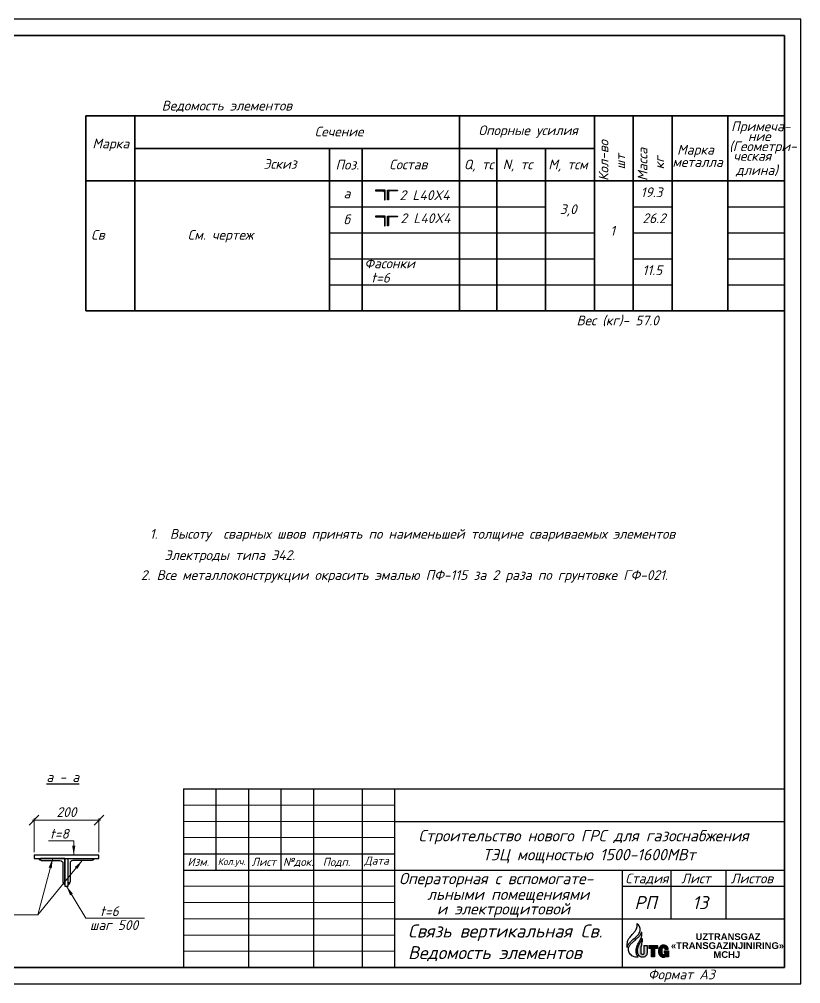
# Model space of a CAD drawing. Extents: x 108150 to 142535, y -18867 to -9422.
# Drawn here: x 139720.8 to 139961.3, y -16848.3 to -16551.3 of the extents above; entities that cross this region are included whole.
import ezdxf
from ezdxf.enums import TextEntityAlignment as Align

# ---------------------------------------------------------------- set-up
doc = ezdxf.new("R2010")
doc.units = 0
doc.header["$MEASUREMENT"] = 0
doc.header["$PDMODE"] = 32
doc.header["$PDSIZE"] = 0.6
doc.layers.add('12321', color=7, linetype='Continuous')
doc.layers.add('PDF2_Text', color=5, linetype='Continuous')
for name, color, linetype, lineweight in [('SNOVNOY', 3, 'Continuous', 70), ('Выносные', 8, 'Continuous', 15), ('осн', 3, 'Continuous', 70), ('Текст', 2, 'Continuous', 15)]:
    doc.layers.add(name, color=color, linetype=linetype, lineweight=lineweight)
doc.styles.add('ISO_1.0', font='isocpeur.ttf')
doc.styles.add('PDF Arial', font='arial.ttf')
doc.styles.add('ГОСТ -3', font='isocpeui.ttf', dxfattribs={"height": 3})
doc.styles.add('ГОСТ2.5', font='isocpeur.ttf', dxfattribs={"oblique": 15, "height": 2.5})
doc.dimstyles.new('FM10-ISO-3', dxfattribs={"dimtxt": 3, "dimasz": 3, "dimexe": 0.5, "dimexo": 1, "dimgap": 1, "dimtad": 1, "dimdec": 0, "dimlfac": 10, "dimdsep": 46, "dimtxsty": 'ISO_1.0', "dimblk": 'OBLIQUE', "dimcen": 3, "dimdle": 0.5, "dimclrd": 7, "dimclre": 7, "dimclrt": 7, "dimadec": 0, "dimazin": 0, "dimtfac": 1, "dimtdec": 0, "dimtmove": 0, "dimatfit": 3, "dimfxl": 1.25, "dimlwd": 15, "dimlwe": 15, "dimarcsym": 0})

# ---------------------------------------------------------------- blocks, each defined once
blk = doc.blocks.new('*U2672')
at = {"color": 0, "linetype": 'ByBlock', "lineweight": -2, "ltscale": 100}
blk.add_lwpolyline([(0, 0), (75, 0), (75, 3, 0.414214), (72, 6), (15, 6, -0.414214), (6, 15), (6, 72, 0.414214), (3, 75), (0, 75)], format="xyb", close=True, dxfattribs=at)
blk = doc.blocks.new('_Oblique')
at = {"color": 0, "linetype": 'ByBlock', "lineweight": -2}
blk.add_line((-0.5, -0.5), (0.5, 0.5), dxfattribs=at)
blk = doc.blocks.new('*D2922')
at = {"color": 7, "lineweight": 15, "ltscale": 0.1, "transparency": 16777216}
for p, q in [((139724.85, -16797.98), (139745.85, -16797.98)), ((139725.35, -16807.79), (139725.35, -16797.48)), ((139745.35, -16807.79), (139745.35, -16797.48))]:
    blk.add_line(p, q, dxfattribs=at)
at = {"layer": 'Defpoints', "color": 0, "lineweight": 0, "ltscale": 0.1, "transparency": 16777216}
for p in [(139745.35, -16797.98), (139725.35, -16808.79), (139745.35, -16808.79)]:
    blk.add_point(p, dxfattribs=at)
at = {"color": 7, "lineweight": 15, "ltscale": 0.1, "transparency": 16777216, "xscale": 3, "yscale": 3, "zscale": 3, "rotation": 180}
blk.add_blockref('_Oblique', (139725.35, -16797.98), dxfattribs=at)
at = {"color": 7, "lineweight": 15, "ltscale": 0.1, "transparency": 16777216, "xscale": 3, "yscale": 3, "zscale": 3}
blk.add_blockref('_Oblique', (139745.35, -16797.98), dxfattribs=at)
at = {"color": 7, "lineweight": 25, "ltscale": 0.1, "transparency": 16777216, "insert": (139735.35, -16795.48), "char_height": 3, "attachment_point": 5, "style": 'ГОСТ -3'}
blk.add_mtext('200', dxfattribs=at)

msp = doc.modelspace()

# ---------------------------------------------------------------- hatches: boundary and pattern name
at = {"lineweight": 25, "ltscale": 0.1}
h = msp.add_hatch(color=7, dxfattribs=at)
h.set_gradient(color1=(132, 132, 132), color2=(71, 71, 71), one_color=1, tint=0.28)
h.paths.add_polyline_path([(139727.349, -16810.091), (139727.349, -16809.791), (139726.6782, -16809.791, 0.55753652), (139727.649, -16810.391, -0.41421356)])
h = msp.add_hatch(color=7, dxfattribs=at)
h.set_gradient(color1=(132, 132, 132), color2=(71, 71, 71), one_color=1, tint=0.28)
h.paths.add_polyline_path([(139744.0199, -16809.791), (139743.349, -16809.791), (139743.349, -16810.091, -0.41421356), (139743.049, -16810.391, 0.55753652)])
h = msp.add_hatch(color=7, dxfattribs=at)
h.set_gradient(color1=(132, 132, 132), color2=(71, 71, 71), one_color=1, tint=0.28)
h.paths.add_polyline_path([(139734.849, -16817.291), (139734.549, -16817.291, -0.41421356), (139734.249, -16816.991, 0.11643382), (139734.1782, -16817.291, 0.41421356), (139734.849, -16817.9618)])
h = msp.add_hatch(color=7, dxfattribs=at)
h.set_gradient(color1=(132, 132, 132), color2=(71, 71, 71), one_color=1, tint=0.28)
h.paths.add_polyline_path([(139736.5199, -16817.291, 0.11643382), (139736.449, -16816.991, -0.41421356), (139736.149, -16817.291), (139735.849, -16817.291), (139735.849, -16817.9618, 0.41421356)])
at = {"layer": '12321', "lineweight": 25, "ltscale": 2}
h = msp.add_hatch(color=170, dxfattribs=at)
h.dxf.hatch_style = 1
edge = h.paths.add_edge_path()
edge.add_line((139914.0677, -16836.5667), (139913.1125, -16836.5667))
edge.add_line((139913.1125, -16836.5667), (139913.1125, -16838.7818))
edge.add_spline(control_points=[(139913.1125, -16838.7818), (139913.0996, -16838.8928), (139913.0794, -16839.0664), (139912.9137, -16839.2786), (139912.7011, -16839.3199), (139912.4852, -16839.3342), (139912.3294, -16839.2021), (139912.2367, -16839.0142), (139912.1981, -16838.7895), (139912.2024, -16838.4137), (139912.1851, -16837.9475), (139912.2252, -16837.432), (139912.2858, -16836.9256), (139912.4118, -16836.4451), (139912.4809, -16835.8408), (139912.6451, -16835.1804), (139912.6355, -16834.6603), (139912.6304, -16834.3834)], knot_values=[0, 0, 0, 0, 0.32175029, 0.50372886, 0.7413174, 0.93122956, 1.11213119, 1.29654799, 1.53988838, 1.77020295, 2.39711599, 2.90378622, 3.28253457, 3.88886889, 4.35336348, 5.06194669, 5.86905617, 5.86905617, 5.86905617, 5.86905617], degree=3, periodic=0)
edge.add_spline(control_points=[(139912.6304, -16834.3834), (139912.6207, -16834.4046), (139912.5177, -16834.6284), (139912.2721, -16835.1363), (139911.8672, -16835.8724), (139911.4653, -16836.6462), (139911.1182, -16837.4146), (139911.1055, -16837.9521), (139911.099, -16838.2275)], knot_values=[0, 0, 0, 0, 0.06833028, 0.72117683, 1.65163806, 2.52459263, 3.28438922, 4.0823675, 4.0823675, 4.0823675, 4.0823675], degree=3, periodic=0)
edge.add_spline(control_points=[(139911.099, -16838.2275), (139911.1027, -16838.302), (139911.117, -16838.5864), (139911.1732, -16839.0781), (139911.4393, -16839.6813), (139912.0277, -16840.0638), (139912.7016, -16840.1987), (139913.3649, -16840.0737), (139913.8554, -16839.6816), (139914.0378, -16839.1915), (139914.0596, -16838.886), (139914.0677, -16838.7731)], knot_values=[0, 0, 0, 0, 0.2184505, 0.83381126, 1.44661398, 2.07318585, 2.80467327, 3.4162574, 3.99187545, 4.55748986, 4.88904194, 4.88904194, 4.88904194, 4.88904194], degree=3, periodic=0)
edge.add_line((139914.0677, -16838.7731), (139914.0677, -16836.5667))
h = msp.add_hatch(color=170, dxfattribs=at)
h.dxf.hatch_style = 1
h.paths.add_polyline_path([(139916.3768, -16837.4906), (139917.269, -16837.4906), (139917.269, -16836.5667), (139914.5657, -16836.5667), (139914.5657, -16837.4906), (139915.4047, -16837.4906), (139915.4047, -16840.0477), (139916.3768, -16840.0477)])
h = msp.add_hatch(color=170, dxfattribs=at)
h.dxf.hatch_style = 1
edge = h.paths.add_edge_path()
edge.add_spline(control_points=[(139920.5558, -16837.7794), (139920.5518, -16837.6935), (139920.5436, -16837.5146), (139920.464, -16837.2443), (139920.3229, -16836.9938), (139920.1528, -16836.8301), (139919.9883, -16836.7138), (139919.8424, -16836.6181), (139919.6401, -16836.5621), (139919.4171, -16836.5021), (139919.1085, -16836.5039), (139918.7209, -16836.4868), (139918.2637, -16836.6508), (139917.9206, -16837.0498), (139917.7012, -16837.5077), (139917.5873, -16838.1072), (139917.5683, -16838.66), (139917.6939, -16839.1596), (139917.9015, -16839.497), (139918.1459, -16839.8775), (139918.5178, -16840.0707), (139918.8389, -16840.1614), (139919.0751, -16840.1896), (139919.3127, -16840.1729), (139919.5284, -16840.0883), (139919.7067, -16839.9715), (139919.8286, -16839.892), (139919.8783, -16839.8595)], knot_values=[0, 0, 0, 0, 0.25111067, 0.5227896, 0.81665353, 1.0828984, 1.20521301, 1.40771753, 1.58789185, 1.81639069, 2.08087123, 2.48608788, 2.94981708, 3.44112246, 3.985778, 4.42046793, 5.22027539, 5.58514014, 5.90745935, 6.37746939, 6.88525477, 7.08490717, 7.35582828, 7.57743803, 7.77434882, 8.02634128, 8.20040993, 8.20040993, 8.20040993, 8.20040993], degree=3, periodic=0)
edge.add_line((139919.8783, -16839.8595), (139919.8783, -16840.0407))
edge.add_line((139919.8783, -16840.0407), (139920.6031, -16840.0407))
edge.add_line((139920.6031, -16840.0407), (139920.6031, -16838.1942))
edge.add_line((139920.6031, -16838.1942), (139919.2983, -16838.1942))
edge.add_line((139919.2983, -16838.1942), (139919.2983, -16838.8632))
edge.add_line((139919.2983, -16838.8632), (139919.7029, -16838.8632))
edge.add_spline(control_points=[(139919.7029, -16838.8632), (139919.7073, -16838.9276), (139919.7159, -16839.0561), (139919.6097, -16839.2201), (139919.4314, -16839.3347), (139919.2137, -16839.3274), (139918.9608, -16839.3339), (139918.7201, -16839.1801), (139918.5966, -16838.8892), (139918.5474, -16838.5619), (139918.561, -16838.2051), (139918.5608, -16837.8913), (139918.6048, -16837.624), (139918.7308, -16837.4216), (139918.9649, -16837.2958), (139919.2341, -16837.2903), (139919.4782, -16837.3993), (139919.6423, -16837.5755), (139919.6456, -16837.723), (139919.6468, -16837.7794)], knot_values=[0, 0, 0, 0, 0.18476977, 0.36821541, 0.54027769, 0.78268383, 0.98616211, 1.27703997, 1.54700192, 1.88874392, 2.2406241, 2.58982635, 2.80813824, 3.0254609, 3.2613069, 3.55693344, 3.77661183, 4.03780399, 4.19947695, 4.19947695, 4.19947695, 4.19947695], degree=3, periodic=0)
edge.add_line((139919.6468, -16837.7794), (139920.5558, -16837.7794))

# ---------------------------------------------------------------- linework, layer by layer
at = {"color": 7, "lineweight": 35}
for p, q in [((139741.3475, -16581.1137, -754.4947), (139741.3475, -16641.1137, -754.4947)), ((139741.3475, -16641.1137, -754.4947), (139741.3475, -16581.1137, -754.4947)), ((139756.3475, -16581.1137, -754.4947), (139756.3475, -16641.1137, -754.4947)), ((139856.3475, -16581.1137, -754.4947), (139856.3475, -16641.1137, -754.4947)), ((139897.8259, -16581.1137, -754.4947), (139897.8259, -16641.1137, -754.4947)), ((139909.8259, -16581.1137, -754.4947), (139909.8259, -16641.1137, -754.4947)), ((139921.8259, -16581.1137, -754.4947), (139921.8259, -16641.1137, -754.4947)), ((139938.9435, -16581.1137, -754.4947), (139938.9435, -16641.1137, -754.4947)), ((139756.3475, -16591.1137, -754.4947), (139897.8259, -16591.1137, -754.4947)), ((139816.3475, -16591.1137, -754.4947), (139816.3475, -16641.1137, -754.4947)), ((139826.3475, -16591.1137, -754.4947), (139826.3475, -16641.1137, -754.4947)), ((139867.8259, -16591.1137, -754.4947), (139867.8259, -16641.1137, -754.4947)), ((139882.8259, -16591.1137, -754.4947), (139882.8259, -16641.1137, -754.4947)), ((139741.3475, -16641.1137, -754.4947), (139897.8259, -16641.1137, -754.4947)), ((139741.3475, -16641.1137, -754.4947), (139956.3475, -16641.1137, -754.4947)), ((139741.3475, -16641.1137, -754.4947), (139956.3475, -16641.1137, -754.4947)), ((139741.3475, -16641.1137, -754.4947), (139956.3475, -16641.1137, -754.4947)), ((139741.3475, -16641.1137, -754.4947), (139956.3475, -16641.1137, -754.4947)), ((139741.3475, -16641.1137, -754.4947), (139956.3475, -16641.1137, -754.4947)), ((139741.3475, -16641.1137, -754.4947), (139956.3475, -16641.1137, -754.4947)), ((139741.3475, -16641.1137, -754.4947), (139897.8259, -16641.1137, -754.4947)), ((139741.3475, -16641.1137, -754.4947), (139956.3475, -16641.1137, -754.4947))]:
    msp.add_line(p, q, dxfattribs=at)
at = {"color": 7, "lineweight": 25}
for p, q in [((139741.3475, -16581.1137, -754.4947), (139956.3475, -16581.1137, -754.4947)), ((139771.3475, -16581.1137, -754.4947), (139956.3475, -16581.1137, -754.4947)), ((139956.3475, -16581.1137, -754.4947), (139956.3475, -16641.1137, -754.4947)), ((139741.3475, -16601.1137, -754.4947), (139956.3475, -16601.1137, -754.4947)), ((139897.8259, -16601.1137, -754.4947), (139897.8259, -16633.1137, -754.4947)), ((139816.3475, -16609.1137, -754.4947), (139882.8259, -16609.1137, -754.4947)), ((139909.8259, -16609.1137, -754.4947), (139921.8259, -16609.1137, -754.4947)), ((139938.9435, -16609.1137, -754.4947), (139956.3475, -16609.1137, -754.4947)), ((139816.3475, -16617.1137, -754.4947), (139897.8259, -16617.1137, -754.4947)), ((139909.8259, -16617.1137, -754.4947), (139921.8259, -16617.1137, -754.4947)), ((139938.9435, -16617.1137, -754.4947), (139956.3475, -16617.1137, -754.4947)), ((139816.3475, -16625.1137, -754.4947), (139897.8259, -16625.1137, -754.4947)), ((139909.8259, -16625.1137, -754.4947), (139921.8259, -16625.1137, -754.4947)), ((139938.9435, -16625.1137, -754.4947), (139956.3475, -16625.1137, -754.4947)), ((139816.3475, -16633.1137, -754.4947), (139909.8259, -16633.1137, -754.4947)), ((139909.8259, -16633.1137, -754.4947), (139921.8259, -16633.1137, -754.4947)), ((139938.9435, -16633.1137, -754.4947), (139956.3475, -16633.1137, -754.4947))]:
    msp.add_line(p, q, dxfattribs=at)
at = {"color": 7, "lineweight": 30, "ltscale": 100}
for p, q in [((139771.3475, -16788.334, -754.4947), (139956.3475, -16788.334, -754.4947)), ((139771.3475, -16788.334, -754.4947), (139771.3475, -16843.334, -754.4947)), ((139781.3475, -16788.334, -754.4947), (139781.3475, -16813.334, -754.4947)), ((139791.3475, -16788.334, -754.4947), (139791.3475, -16843.334, -754.4947)), ((139801.3475, -16788.334, -754.4947), (139801.3475, -16813.334, -754.4947)), ((139811.3475, -16788.334, -754.4947), (139811.3475, -16843.334, -754.4947)), ((139826.3475, -16788.334, -754.4947), (139826.3475, -16843.334, -754.4947)), ((139836.3475, -16788.334, -754.4947), (139836.3475, -16843.334, -754.4947)), ((139836.3475, -16798.334, -754.4947), (139956.3475, -16798.334, -754.4947)), ((139771.3475, -16808.334, -754.4947), (139836.3475, -16808.334, -754.4947)), ((139771.3475, -16813.334, -754.4947), (139836.3475, -16813.334, -754.4947)), ((139836.3475, -16813.334, -754.4947), (139956.3475, -16813.334, -754.4947)), ((139906.3475, -16813.334, -754.4947), (139906.3475, -16843.334, -754.4947)), ((139921.3475, -16813.334, -754.4947), (139921.3475, -16828.334, -754.4947)), ((139938.3475, -16813.334, -754.4947), (139938.3475, -16828.334, -754.4947)), ((139906.3475, -16818.334, -754.4947), (139956.3475, -16818.334, -754.4947)), ((139836.3475, -16828.334, -754.4947), (139956.3475, -16828.334, -754.4947))]:
    msp.add_line(p, q, dxfattribs=at)
at = {"color": 7, "lineweight": 25, "elevation": -754.4947}
msp.add_lwpolyline([(139541.3475, -16848.334), (139961.3475, -16848.334), (139961.3475, -16551.334), (139541.3475, -16551.334)], close=True, dxfattribs=at)
at = {"color": 7, "lineweight": 35, "elevation": -754.4947}
for points in [[(139561.3475, -16843.334), (139956.3475, -16843.334), (139956.3475, -16556.334), (139561.3475, -16556.334)], [(139741.3475, -16601.1137), (139956.3475, -16601.1137), (139956.3475, -16641.1137), (139741.3475, -16641.1137)]]:
    msp.add_lwpolyline(points, close=True, dxfattribs=at)
msp.add_lwpolyline([(139741.3475, -16641.1137), (139741.3475, -16581.1137), (139956.3475, -16581.1137), (139956.3475, -16641.1137)], dxfattribs=at)
at = {"color": 7, "lineweight": 25, "ltscale": 0.1, "elevation": -754.4947}
msp.add_lwpolyline([(139725.349, -16809.791), (139745.349, -16809.791), (139745.349, -16808.791), (139725.349, -16808.791)], close=True, dxfattribs=at)
msp.add_lwpolyline([(139734.849, -16809.791), (139734.849, -16818.291), (139735.849, -16818.291), (139735.849, -16809.791)], dxfattribs=at)
at = {"layer": '12321', "color": 170, "lineweight": 25, "ltscale": 2}
for p, q in [((139913.1125, -16836.5667, -754.4947), (139914.0677, -16836.5667, -754.4947)), ((139913.1125, -16836.5667, -754.4947), (139913.1125, -16838.7818, -754.4947)), ((139914.0677, -16836.5667, -754.4947), (139914.0677, -16838.7731, -754.4947)), ((139914.5657, -16836.5667, -754.4947), (139917.269, -16836.5667, -754.4947)), ((139914.5657, -16836.5667, -754.4947), (139914.5657, -16837.4906, -754.4947)), ((139917.269, -16836.5667, -754.4947), (139917.269, -16837.4906, -754.4947)), ((139915.4047, -16837.4906, -754.4947), (139914.5657, -16837.4906, -754.4947)), ((139915.4047, -16840.0477, -754.4947), (139915.4047, -16837.4906, -754.4947)), ((139917.269, -16837.4906, -754.4947), (139916.3768, -16837.4906, -754.4947)), ((139916.3768, -16837.4906, -754.4947), (139916.3768, -16840.0477, -754.4947)), ((139919.2983, -16838.1942, -754.4947), (139920.6031, -16838.1942, -754.4947)), ((139919.2983, -16838.1942, -754.4947), (139919.2983, -16838.8632, -754.4947)), ((139919.2983, -16838.8632, -754.4947), (139919.7029, -16838.8632, -754.4947)), ((139920.5558, -16837.7794, -754.4947), (139919.6468, -16837.7794, -754.4947)), ((139919.8783, -16840.0407, -754.4947), (139919.8783, -16839.8595, -754.4947)), ((139920.6031, -16838.1942, -754.4947), (139920.6031, -16840.0407, -754.4947)), ((139916.3768, -16840.0477, -754.4947), (139915.4047, -16840.0477, -754.4947)), ((139920.6031, -16840.0407, -754.4947), (139919.8783, -16840.0407, -754.4947))]:
    msp.add_line(p, q, dxfattribs=at)
at = {"layer": '12321', "color": 150, "lineweight": 25, "ltscale": 2}
for points in [[(139907.9472, -16837.2282, -754.4947), (139907.8814, -16836.4745, -754.4947), (139908.003, -16835.6167, -754.4947), (139908.1517, -16834.9885, -754.4947), (139908.6248, -16834.2455, -754.4947), (139909.4633, -16833.2099, -754.4947), (139910.0311, -16832.5539, -754.4947), (139910.3825, -16832.1148, -754.4947), (139910.619, -16831.7636, -754.4947), (139910.9135, -16831.1127, -754.4947), (139910.9937, -16830.8002, -754.4947), (139911.0522, -16830.3484, -754.4947), (139911.0571, -16830.0056, -754.4947), (139911.0433, -16829.822, -754.4947)], [(139907.9472, -16837.2282, -754.4947), (139908.1165, -16836.5979, -754.4947), (139908.4339, -16836.0987, -754.4947), (139908.9756, -16835.4727, -754.4947), (139909.8173, -16834.6584, -754.4947), (139910.3791, -16834.1578, -754.4947), (139910.9747, -16833.6369, -754.4947), (139911.4954, -16833.0332, -754.4947), (139911.767, -16832.4451, -754.4947), (139911.8836, -16832.0595, -754.4947), (139911.906, -16831.2823, -754.4947), (139911.7196, -16830.7212, -754.4947), (139911.4398, -16830.2512, -754.4947), (139911.1794, -16829.9814, -754.4947), (139911.0433, -16829.822, -754.4947)]]:
    msp.add_spline(points, degree=3, dxfattribs=at)
at = {"layer": '12321', "color": 82, "lineweight": 25, "ltscale": 2, "true_color": 0x41c20a}
for points in [[(139911.3352, -16840.1394, -754.4947), (139910.4767, -16840.1426, -754.4947), (139909.7177, -16839.9012, -754.4947), (139909.1166, -16839.4906, -754.4947), (139908.6372, -16838.8846, -754.4947), (139908.5396, -16838.7026, -754.4947), (139908.3363, -16838.1054, -754.4947), (139908.3114, -16837.504, -754.4947), (139908.4384, -16837.0386, -754.4947), (139908.932, -16836.2593, -754.4947), (139909.6644, -16835.5437, -754.4947), (139910.617, -16834.6626, -754.4947), (139911.4337, -16833.9594, -754.4947), (139911.7763, -16833.5632, -754.4947), (139912.1714, -16832.9475, -754.4947), (139912.2818, -16832.6263, -754.4947), (139912.3454, -16832.3281, -754.4947)], [(139911.3352, -16840.1394, -754.4947), (139910.854, -16839.333, -754.4947), (139910.7048, -16838.703, -754.4947), (139910.7386, -16837.7339, -754.4947), (139910.901, -16836.9819, -754.4947), (139911.1185, -16836.3653, -754.4947), (139911.6601, -16835.4087, -754.4947), (139911.9522, -16834.8599, -754.4947), (139912.2691, -16834.1884, -754.4947), (139912.3703, -16833.8046, -754.4947), (139912.4307, -16833.335, -754.4947), (139912.4546, -16832.93, -754.4947), (139912.4271, -16832.6037, -754.4947), (139912.3454, -16832.3281, -754.4947)]]:
    msp.add_spline(points, degree=3, dxfattribs=at)
at = {"layer": '12321', "color": 170, "lineweight": 25, "ltscale": 2}
for points in [[(139911.099, -16838.2275, -754.4947), (139911.1736, -16837.4132, -754.4947), (139911.4541, -16836.687, -754.4947), (139911.8616, -16835.8907, -754.4947), (139912.309, -16835.0488, -754.4947), (139912.6011, -16834.447, -754.4947), (139912.6304, -16834.3834, -754.4947)], [(139913.1125, -16838.7818, -754.4947), (139913.0361, -16839.1026, -754.4947), (139912.9163, -16839.2454, -754.4947), (139912.6837, -16839.3173, -754.4947), (139912.4893, -16839.309, -754.4947), (139912.3419, -16839.1966, -754.4947), (139912.2531, -16839.0298, -754.4947), (139912.2052, -16838.7851, -754.4947), (139912.1998, -16838.5491, -754.4947), (139912.1972, -16837.9068, -754.4947), (139912.2327, -16837.3888, -754.4947), (139912.2833, -16837.004, -754.4947), (139912.4076, -16836.3953, -754.4947), (139912.4795, -16835.9248, -754.4947), (139912.6073, -16835.2101, -754.4947), (139912.6304, -16834.3834, -754.4947)], [(139920.5558, -16837.7794, -754.4947), (139920.534, -16837.523, -754.4947), (139920.4567, -16837.2556, -754.4947), (139920.3059, -16836.9949, -754.4947), (139920.1116, -16836.8034, -754.4947), (139920.0101, -16836.7299, -754.4947), (139919.8315, -16836.6244, -754.4947), (139919.6561, -16836.5667, -754.4947), (139919.4277, -16836.5149, -754.4947), (139919.157, -16836.5018, -754.4947), (139918.742, -16836.5133, -754.4947), (139918.2971, -16836.6803, -754.4947), (139917.9514, -16837.0462, -754.4947), (139917.7106, -16837.5497, -754.4947), (139917.6187, -16837.9855, -754.4947), (139917.6161, -16838.805, -754.4947), (139917.7159, -16839.1653, -754.4947), (139917.8761, -16839.4541, -754.4947), (139918.1677, -16839.8374, -754.4947), (139918.6196, -16840.0953, -754.4947), (139918.8166, -16840.1504, -754.4947), (139919.0925, -16840.1819, -754.4947), (139919.3185, -16840.1603, -754.4947), (139919.5076, -16840.0899, -754.4947), (139919.729, -16839.957, -754.4947), (139919.8783, -16839.8595, -754.4947)], [(139914.0677, -16838.7731, -754.4947), (139914.0313, -16839.1109, -754.4947), (139913.8129, -16839.6477, -754.4947), (139913.3566, -16840.0214, -754.4947), (139912.744, -16840.1537, -754.4947), (139912.009, -16840.0071, -754.4947), (139911.4843, -16839.6371, -754.4947), (139911.2055, -16839.0745, -754.4947), (139911.1114, -16838.451, -754.4947), (139911.099, -16838.2275, -754.4947)], [(139919.6468, -16837.7794, -754.4947), (139919.6278, -16837.6148, -754.4947), (139919.4592, -16837.4069, -754.4947), (139919.2538, -16837.3148, -754.4947), (139918.951, -16837.3227, -754.4947), (139918.7404, -16837.4411, -754.4947), (139918.6192, -16837.628, -754.4947), (139918.5729, -16837.8468, -754.4947), (139918.5587, -16838.2043, -754.4947), (139918.5587, -16838.5649, -754.4947), (139918.6166, -16838.9102, -754.4947), (139918.7404, -16839.1576, -754.4947), (139918.9932, -16839.3155, -754.4947), (139919.2012, -16839.3296, -754.4947), (139919.4485, -16839.3067, -754.4947), (139919.5979, -16839.213, -754.4947), (139919.6955, -16839.0524, -754.4947), (139919.7029, -16838.8632, -754.4947)]]:
    msp.add_spline(points, degree=3, dxfattribs=at)
at = {"layer": 'Выносные', "color": 7}
for p, q in [((139771.3475, -16793.334, -754.4947), (139836.3475, -16793.334, -754.4947)), ((139771.3475, -16798.334, -754.4947), (139836.3475, -16798.334, -754.4947)), ((139771.3475, -16803.334, -754.4947), (139836.3475, -16803.334, -754.4947)), ((139771.3475, -16818.334, -754.4947), (139836.3475, -16818.334, -754.4947)), ((139771.3475, -16823.334, -754.4947), (139836.3475, -16823.334, -754.4947)), ((139771.3475, -16828.334, -754.4947), (139836.3475, -16828.334, -754.4947)), ((139771.3475, -16833.334, -754.4947), (139836.3475, -16833.334, -754.4947)), ((139771.3475, -16838.334, -754.4947), (139836.3475, -16838.334, -754.4947))]:
    msp.add_line(p, q, dxfattribs=at)

# ---------------------------------------------------------------- block references
at = {"color": 7, "lineweight": 25, "ltscale": 0.5, "yscale": 0.04000000000814907, "rotation": 180}
for p, xscale, zscale in [((139833.4311, -16603.9587, -754.4947), 0.04000000000814907, 0.04000000000814907), ((139834.1937, -16603.9587, -754.4947), -0.04000000000814907, 0.04), ((139833.4311, -16611.9587, -754.4947), 0.04000000000814907, 0.04000000000814907), ((139834.1937, -16611.9587, -754.4947), -0.04000000000814907, 0.04)]:
    msp.add_blockref('*U2672', p, dxfattribs=dict(at, xscale=xscale, zscale=zscale))
at = {"color": 7, "lineweight": 25, "ltscale": 0.1, "yscale": 0.1, "zscale": 0.1, "rotation": 180}
for p, xscale in [((139734.849, -16809.791, -754.4947), 0.1), ((139735.849, -16809.791, -754.4947), -0.1)]:
    msp.add_blockref('*U2672', p, dxfattribs=dict(at, xscale=xscale))

# ---------------------------------------------------------------- texts
at = {"color": 7, "lineweight": 25, "style": 'ГОСТ -3'}
for s, p in [('Ведомость элементов', (139764.6445, -16579.4271, -754.4947)), ('Сечение', (139811.7706, -16587.4088, -754.4947)), ('Опорные усилия', (139862.1546, -16587.0209, -754.4947)), ('Примеча-', (139939.9118, -16585.7913, -754.4947)), ('ние', (139945.1115, -16588.8435, -754.4947)), ('Марка', (139743.319, -16591.1025, -754.4947)), ('Марка', (139923.3001, -16593.0056, -754.4947)), ('(Геометри-', (139939.3345, -16591.9369, -754.4947)), ('ческая', (139940.5998, -16594.9199, -754.4947)), ('Эскиз', (139795.9814, -16597.3742, -754.4947)), ('Поз.', (139818.154, -16597.6164, -754.4947)), ('Состав', (139834.7028, -16597.5337, -754.4947)), ('Q, тс', (139857.6479, -16597.5381, -754.4947)), ('N, тс', (139869.6116, -16597.5095, -754.4947)), ('М, тсм', (139883.6594, -16597.5381, -754.4947)), ('металла', (139921.869, -16596.788, -754.4947)), ('длина)', (139941.4123, -16599.2881, -754.4947)), ('а', (139820.6344, -16606.4572, -754.4947)), ('2 L40X4', (139837.8788, -16607.0083, -754.4947)), ('2 L40X4', (139838.1716, -16614.1039, -754.4947)), ('3,0', (139887.2143, -16611.322, -754.4947)), ('б', (139820.6344, -16614.4572, -754.4947)), ('Cв', (139742.8337, -16619.2202, -754.4947)), ('См. чертеж', (139772.6605, -16619.2202, -754.4947)), ('1', (139902.7013, -16617.9317, -754.4947)), ('Фасонки', (139827.0373, -16628.0084, -754.4947)), ('t=6', (139829.159, -16632.4087, -754.4947)), ('t=6', (139745.693, -16827.5093, -754.4947))]:
    msp.add_text(s, height=3, dxfattribs=at).set_placement(p)
for s, rotation, p in [('Кол-во', 90, (139902.1764, -16601.1137, -754.4947)), ('шт', 90, (139907.3099, -16597.5477, -754.4947)), ('Масса', 90, (139914.1764, -16601.1137, -754.4947)), ('кг', 90, (139919.3099, -16597.5477, -754.4947)), ('19.3', 359.984394, (139912.084, -16606.1077, -754.4947)), ('26.2', 359.984394, (139912.6368, -16614.1077, -754.4947)), ('11.5', 359.984394, (139912.6368, -16630.1077, -754.4947))]:
    msp.add_text(s, height=3, rotation=rotation, dxfattribs=at).set_placement(p)
at = {"color": 7, "style": 'ГОСТ -3'}
msp.add_text('Вес (кг)- 57.0', height=3, dxfattribs=at).set_placement((139892.3479, -16645.5795, -754.4947))
at = {"color": 7, "lineweight": -3, "style": 'ГОСТ -3'}
for s, p in [('1.  Высоту  сварных швов принять по наименьшей толщине свариваемых элементов', (139841.8388, -16709.811, -754.4947)), ('Электроды типа Э42.', (139785.6299, -16716.3434, -754.4947))]:
    msp.add_text(s, height=3, dxfattribs=at).set_placement(p, align=Align.MIDDLE_CENTER)
msp.add_text('2. Все металлоконструкции окрасить эмалью ПФ-115 за 2 раза по грунтовке ГФ-021.', height=3, dxfattribs=at).set_placement((139758.2445, -16723.9878, -754.4947))
at = {"color": 7, "lineweight": 25, "style": 'ГОСТ -3'}
msp.add_text('%%uа - а', height=3, dxfattribs=at).set_placement((139734.1989, -16786.1965, -754.4947), align=Align.CENTER)
at = {"color": 7, "lineweight": 20, "style": 'ГОСТ -3'}
for s, p in [('t=8', (139730.2546, -16803.652, -754.4947)), ('шаг 500', (139742.5484, -16831.7811, -754.4947))]:
    msp.add_text(s, height=3, dxfattribs=at).set_placement(p)
at = {"color": 2, "lineweight": 25, "insert": (139840.4787, -16830.1041, -754.4947), "char_height": 4, "width": 68.066198, "attachment_point": 1, "style": 'ГОСТ -3'}
msp.add_mtext('Связь вертикальная Cв. \\PВедомость элементов', dxfattribs=at)
at = {"layer": 'PDF2_Text', "lineweight": 25, "char_height": 2.07708, "attachment_point": 7, "style": 'PDF Arial'}
for s, insert in [('{\\fArial|b1|i0|c204|p34;UZTRANSGAZ}', (139928.996, -16834.9105, -754.4947)), ('{\\fArial|b1|i0|c204|p34;«TRANSGAZINJINIRING»}', (139921.3977, -16837.6662, -754.4947)), ('{\\fArial|b1|i0|c204|p34;MCHJ}', (139934.4953, -16840.4219, -754.4947))]:
    msp.add_mtext(s, dxfattribs=dict(at, insert=insert))
at = {"layer": 'SNOVNOY', "color": 3, "insert": (139843.5816, -16800.994, -754.4947), "char_height": 3.5, "width": 108.046652, "attachment_point": 1}
msp.add_mtext('\\pi0.10079;{\\fISOCPEUR|b0|i1|c204|p34;Строительство нового ГРС для газоснабжения \\P\\pi19.88905;ТЭЦ мощностью 1500-1600МВт}', dxfattribs=at)
at = {"layer": 'осн', "color": 2, "attachment_point": 1}
for s, insert, char_height, width in [('{\\fISOCPEUR|b0|i1|c204|p34;\\H1.167x;\\W1;Изм.}', (139772.6125, -16809.5595, -754.4947), 2.1384, 8.867642), ('{\\fISOCPEUR|b0|i1|c204|p34;\\H1.167x;\\W1;Кол.уч.}', (139781.8969, -16809.6486, -754.4947), 1.828332, 10.067026), ('{\\fISOCPEUR|b0|i1|c204|p34;\\H1.167x;\\W1;Лист}', (139792.3447, -16809.5595, -754.4947), 2.1384, 8.967948), ('{\\fISOCPEUR|b0|i1|c204|p34;\\H1.167x;\\W1;№док.}', (139801.9925, -16809.5595, -754.4947), 2.1384, 10.82739), ('{\\fISOCPEUR|b0|i1|c204|p34;\\H1.167x;\\W1;Подп.}', (139814.2339, -16809.5595, -754.4947), 2.1384, 12.497236), ('{\\fISOCPEUR|b0|i1|c204|p34;\\H1.167x;\\W1;Дата}', (139827.0499, -16809.1902, -754.4947), 2.1384, 12.787965), ('{\\fISOCPEUR|b0|i1|c204|p34;\\W1;Стадия}', (139907.3593, -16814.4084, -754.4947), 3, 14.081712), ('{\\fISOCPEUR|b0|i1|c204|p34;\\W1;Лист}', (139924.5834, -16814.4084, -754.4947), 3, 14.081712), ('{\\fISOCPEUR|b0|i1|c204|p34;\\W1;Листов}', (139939.8259, -16814.4084, -754.4947), 3, 14.081712)]:
    msp.add_mtext(s, dxfattribs=dict(at, insert=insert, char_height=char_height, width=width))
at = {"layer": 'Текст', "color": 2, "attachment_point": 1, "style": 'ГОСТ2.5'}
for s, insert, char_height, width in [('Операторная с вспомогате-', (139837.7166, -16814.2008, -754.4947), 3.5, 68.50384), ('льными помещениями ', (139846.3913, -16819.0285, -754.4947), 3.5, 68.875124), ('РП', (139910.1686, -16821.3606, -754.4947), 4, 8.161037), ('13', (139928.0038, -16821.3606, -754.4947), 4, 8.161037), ('и электрощитовой', (139849.3575, -16823.5111, -754.4947), 3.5, 68.800878)]:
    msp.add_mtext(s, dxfattribs=dict(at, insert=insert, char_height=char_height, width=width))
at = {"layer": 'Текст', "color": 7, "insert": (139914.3665, -16843.9728, -754.4947), "char_height": 3, "width": 33.544274, "attachment_point": 1, "style": 'ГОСТ2.5'}
msp.add_mtext('Формат А3', dxfattribs=at)

# ---------------------------------------------------------------- dimensions: what is measured, and where the dimension line sits
at = {"color": 7, "lineweight": 25, "ltscale": 0.1}
dim = msp.add_linear_dim(base=(139745.349, -16797.9794, -754.4947), p1=(139725.349, -16808.791, -754.4947), p2=(139745.349, -16808.791, -754.4947), dimstyle='FM10-ISO-3', override={"dimtxsty": 'ГОСТ -3'}, dxfattribs=at)
dim.commit()
dim.dimension.update_dxf_attribs({"geometry": '*D2922', "text_midpoint": (139735.349, -16795.4794, -754.4947)})

# ---------------------------------------------------------------- leaders
for points in [[(139737.5792, -16808.791, -754.4947), (139737.5792, -16804.327, -754.4947), (139729.8497, -16804.327, -754.4947)], [(139731.099, -16809.791, -754.4947), (139726.5311, -16827.083, -754.4947), (139697.5538, -16827.083, -754.4947)], [(139740.199, -16810.391, -754.4947), (139726.5311, -16827.083, -754.4947)], [(139735.349, -16818.291, -754.4947), (139741.3138, -16828.191, -754.4947), (139759.369, -16828.191, -754.4947)]]:
    msp.add_leader(points, dimstyle='FM10-ISO-3', override={"dimgap": 1, "dimtad": 0, "dimtxsty": 'ГОСТ -3'}, dxfattribs=at)

doc.saveas('drawing.dxf')
